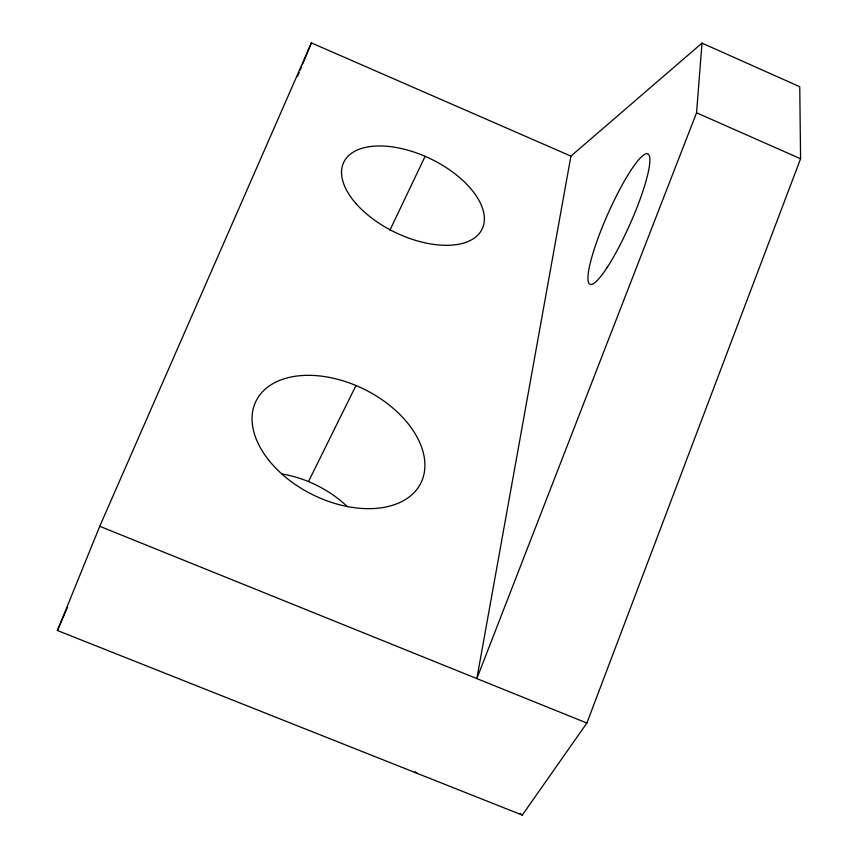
<?xml version="1.0" encoding="UTF-8"?>
<svg xmlns="http://www.w3.org/2000/svg" width="858" height="858" viewBox="0 0 858 858"><rect width="100%" height="100%" fill="white"/><g stroke="black" fill="none" stroke-linecap="round" stroke-linejoin="round"><path stroke-width="1.29" d="M570.924 156.113L476.844 678.603L696.557 112.795L701.994 43.115L799.753 86.712L800.578 158.762L586.883 723.047L522.297 815.1L57.422 630.512L99.743 526.297L311.39 42.9L570.924 156.113L701.994 43.115M297.683 76.169L299.206 72.48M300.225 70.013L301.748 66.313M302.767 63.846L311.39 42.9M57.422 630.512L67.6 607.164M389.961 230.094L425.107 156.338M308.494 481.574L355.995 385.499M99.743 526.297L586.883 723.047M696.557 112.795L800.578 158.762M520.077 813.609L522.297 815.1M415.058 771.728L417.181 773.358M282.4 474.066A87.977 60.071 26.4 0 1 347.372 506.713M607.185 267.449A71.332 12.194 -66.1 0 0 649.635 156.864A71.332 12.194 -66.1 0 0 599.881 233.237A71.332 12.194 -66.1 0 0 607.185 267.449M356.081 203.689A76.834 40.819 25.8 0 0 478.764 234.116A76.834 40.819 25.8 0 0 403.936 149.142A76.834 40.819 25.8 0 0 356.081 203.689M268.361 459.684A92.042 58.676 26.5 0 0 417.342 488.77A92.042 58.676 26.5 0 0 329.783 377.488A92.042 58.676 26.5 0 0 268.361 459.684"/></g></svg>
